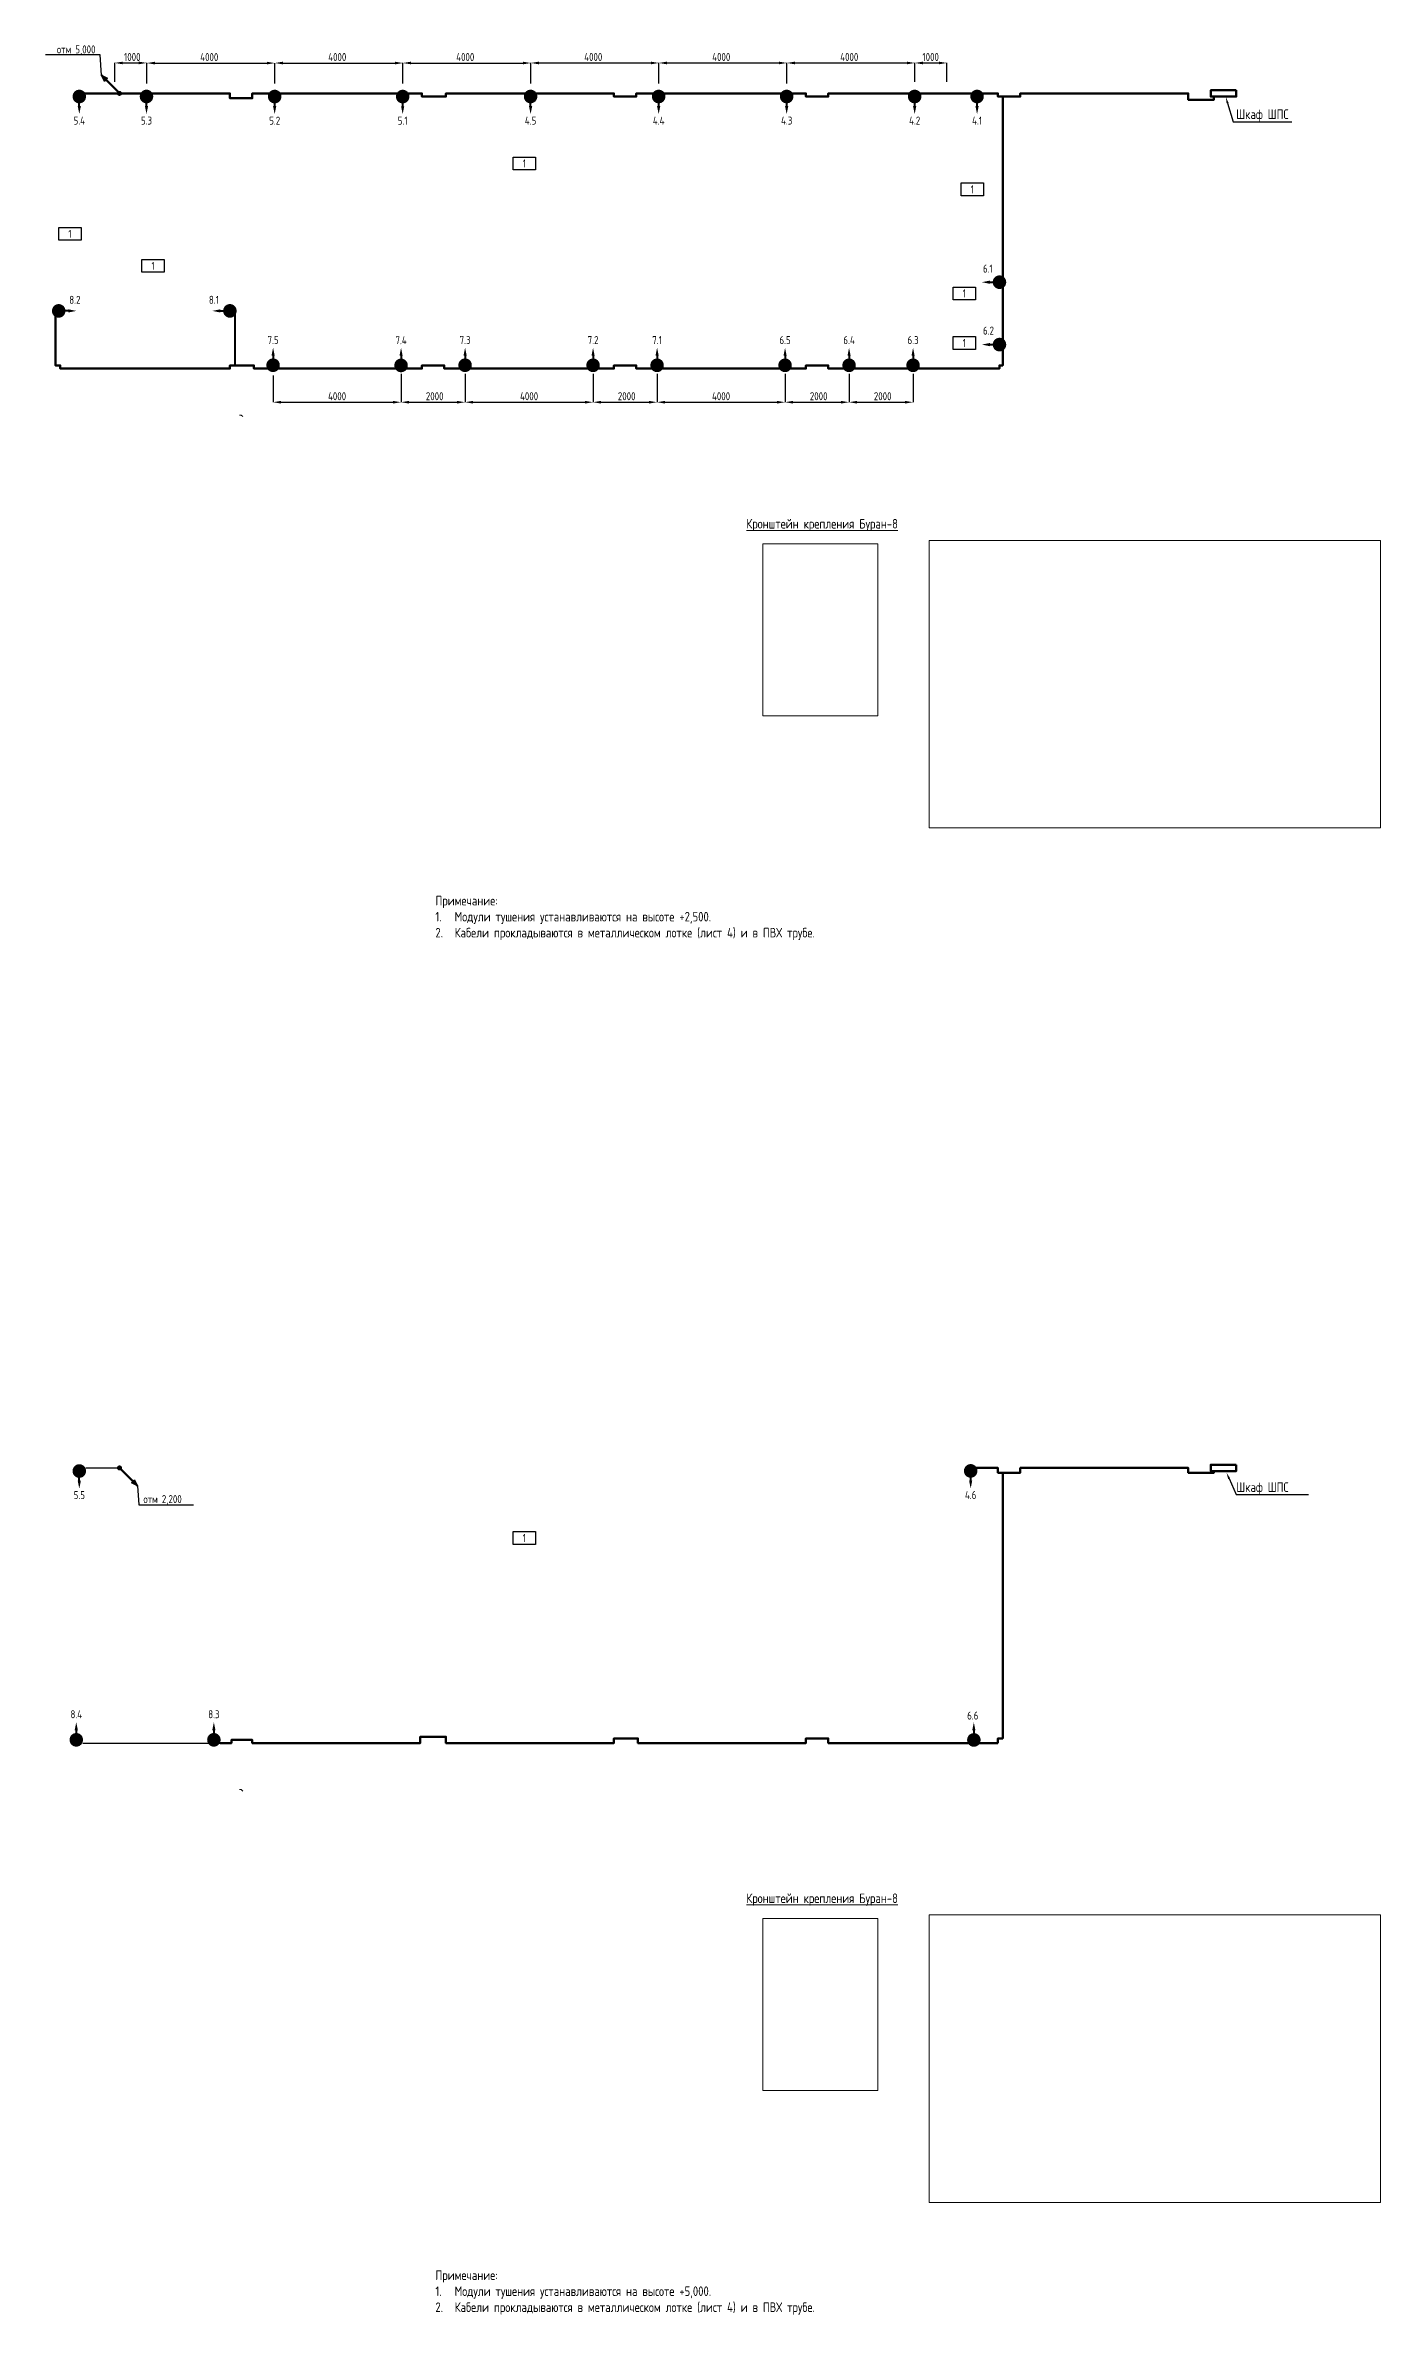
# Model space of a CAD drawing. Header units: millimetres. Extents: x -97100 to 319800, y -166950 to 107250.
# Drawn here: x 4484 to 46211, y -144907 to -74000 of the extents above; entities that cross this region are included whole.
import ezdxf
from ezdxf import colors
from ezdxf.entities.mleader import LeaderData, LeaderLine
from ezdxf.enums import TextEntityAlignment as Align
from ezdxf.math import Vec2, Vec3

# ---------------------------------------------------------------- set-up
doc = ezdxf.new("R2010")
doc.units = ezdxf.units.MM
doc.layers.add('0_ПС', color=1, linetype='Continuous', lineweight=15)
doc.styles.add('ARIAL', font='arial.ttf', dxfattribs={"height": 250})
doc.styles.get("Standard").update_dxf_attribs({"font": 'GOST2304A.ttf'})
doc.dimstyles.new('ISO-25', dxfattribs={"dimtxt": 250, "dimasz": 250, "dimexe": 1.25, "dimexo": 62, "dimgap": 62, "dimtad": 1, "dimtxsty": 'Standard', "dimcen": 2.5, "dimadec": 0, "dimazin": 0, "dimtfac": 1, "dimtmove": 0, "dimatfit": 3, "dimfxl": 1, "dimarcsym": 0})
picture_1 = doc.add_image_def('image1.png', size_in_pixel=(762, 485))
picture_2 = doc.add_image_def('image3.png', size_in_pixel=(224, 334))

# ---------------------------------------------------------------- blocks, each defined once
blk = doc.blocks.new('ЗКПС')
at = {"color": 6, "linetype": 'Continuous', "lineweight": 30}
blk.add_lwpolyline([(0, 400), (700, 400), (700, 0), (0, 0)], close=True, dxfattribs=at)
blk.add_attdef('НОМЕР', text='', height=250, dxfattribs=at).set_placement((350, 200), align=Align.MIDDLE)
blk = doc.blocks.new('*D97')
at = {"color": 0, "lineweight": -2, "transparency": 16777216}
for p, q in [((7656, -75191), (7656, -74552)), ((7906, -74553), (11406, -74553)), ((11656, -75141), (11656, -74552))]:
    blk.add_line(p, q, dxfattribs=at)
at = {"color": 0, "lineweight": 30, "transparency": 16777216}
for points in [[(7906, -74512), (7906, -74595), (7656, -74553)], [(11406, -74512), (11406, -74595), (11656, -74553)]]:
    blk.add_solid(points, dxfattribs=at)
at = {"layer": 'Defpoints', "color": 0, "lineweight": 30, "transparency": 16777216}
for p in [(11656, -74553), (7656, -75253), (11656, -75203)]:
    blk.add_point(p, dxfattribs=at)
at = {"color": 0, "lineweight": 15, "transparency": 16777216, "insert": (9606, -74366), "char_height": 250, "attachment_point": 5}
blk.add_mtext('4000', dxfattribs=at)
blk = doc.blocks.new('*D98')
at = {"color": 0, "lineweight": -2, "transparency": 16777216}
for p, q in [((11656, -75190), (11656, -74551)), ((11906, -74552), (15406, -74552)), ((15656, -75140), (15656, -74551))]:
    blk.add_line(p, q, dxfattribs=at)
at = {"color": 0, "lineweight": 30, "transparency": 16777216}
for points in [[(11906, -74510), (11906, -74594), (11656, -74552)], [(15406, -74510), (15406, -74594), (15656, -74552)]]:
    blk.add_solid(points, dxfattribs=at)
at = {"layer": 'Defpoints', "color": 0, "lineweight": 30, "transparency": 16777216}
for p in [(15656, -74552), (11656, -75252), (15656, -75202)]:
    blk.add_point(p, dxfattribs=at)
at = {"color": 0, "lineweight": 15, "transparency": 16777216, "insert": (13606, -74365), "char_height": 250, "attachment_point": 5}
blk.add_mtext('4000', dxfattribs=at)
blk = doc.blocks.new('*D99')
at = {"color": 0, "lineweight": -2, "transparency": 16777216}
for p, q in [((15656, -75189), (15656, -74549)), ((15906, -74551), (19406, -74551)), ((19656, -75139), (19656, -74549))]:
    blk.add_line(p, q, dxfattribs=at)
at = {"color": 0, "lineweight": 30, "transparency": 16777216}
for points in [[(15906, -74509), (15906, -74592), (15656, -74551)], [(19406, -74509), (19406, -74592), (19656, -74551)]]:
    blk.add_solid(points, dxfattribs=at)
at = {"layer": 'Defpoints', "color": 0, "lineweight": 30, "transparency": 16777216}
for p in [(19656, -74551), (15656, -75251), (19656, -75201)]:
    blk.add_point(p, dxfattribs=at)
at = {"color": 0, "lineweight": 15, "transparency": 16777216, "insert": (17606, -74364), "char_height": 250, "attachment_point": 5}
blk.add_mtext('4000', dxfattribs=at)
blk = doc.blocks.new('*D100')
at = {"color": 0, "lineweight": -2, "transparency": 16777216}
for p, q in [((19656, -75187), (19656, -74548)), ((19906, -74549), (23406, -74549)), ((23656, -75137), (23656, -74548))]:
    blk.add_line(p, q, dxfattribs=at)
at = {"color": 0, "lineweight": 30, "transparency": 16777216}
for points in [[(19906, -74508), (19906, -74591), (19656, -74549)], [(23406, -74508), (23406, -74591), (23656, -74549)]]:
    blk.add_solid(points, dxfattribs=at)
at = {"layer": 'Defpoints', "color": 0, "lineweight": 30, "transparency": 16777216}
for p in [(23656, -74549), (19656, -75249), (23656, -75199)]:
    blk.add_point(p, dxfattribs=at)
at = {"color": 0, "lineweight": 15, "transparency": 16777216, "insert": (21606, -74362), "char_height": 250, "attachment_point": 5}
blk.add_mtext('4000', dxfattribs=at)
blk = doc.blocks.new('*D101')
at = {"color": 0, "lineweight": -2, "transparency": 16777216}
for p, q in [((23656, -75187), (23656, -74548)), ((23906, -74549), (27406, -74549)), ((27656, -75137), (27656, -74548))]:
    blk.add_line(p, q, dxfattribs=at)
at = {"color": 0, "lineweight": 30, "transparency": 16777216}
for points in [[(23906, -74508), (23906, -74591), (23656, -74549)], [(27406, -74508), (27406, -74591), (27656, -74549)]]:
    blk.add_solid(points, dxfattribs=at)
at = {"layer": 'Defpoints', "color": 0, "lineweight": 30, "transparency": 16777216}
for p in [(27656, -74549), (23656, -75249), (27656, -75199)]:
    blk.add_point(p, dxfattribs=at)
at = {"color": 0, "lineweight": 15, "transparency": 16777216, "insert": (25606, -74362), "char_height": 250, "attachment_point": 5}
blk.add_mtext('4000', dxfattribs=at)
blk = doc.blocks.new('*D102')
at = {"color": 0, "lineweight": -2, "transparency": 16777216}
for p, q in [((27656, -75187), (27656, -74548)), ((27906, -74549), (31406, -74549)), ((31656, -75137), (31656, -74548))]:
    blk.add_line(p, q, dxfattribs=at)
at = {"color": 0, "lineweight": 30, "transparency": 16777216}
for points in [[(27906, -74508), (27906, -74591), (27656, -74549)], [(31406, -74508), (31406, -74591), (31656, -74549)]]:
    blk.add_solid(points, dxfattribs=at)
at = {"layer": 'Defpoints', "color": 0, "lineweight": 30, "transparency": 16777216}
for p in [(31656, -74549), (27656, -75249), (31656, -75199)]:
    blk.add_point(p, dxfattribs=at)
at = {"color": 0, "lineweight": 15, "transparency": 16777216, "insert": (29606, -74362), "char_height": 250, "attachment_point": 5}
blk.add_mtext('4000', dxfattribs=at)
blk = doc.blocks.new('*D103')
at = {"color": 0, "lineweight": -2, "transparency": 16777216}
for p, q in [((6650, -75138), (6650, -74548)), ((6900, -74549), (7400, -74549)), ((7650, -75138), (7650, -74548))]:
    blk.add_line(p, q, dxfattribs=at)
at = {"color": 0, "lineweight": 30, "transparency": 16777216}
for points in [[(6900, -74508), (6900, -74591), (6650, -74549)], [(7400, -74508), (7400, -74591), (7650, -74549)]]:
    blk.add_solid(points, dxfattribs=at)
at = {"layer": 'Defpoints', "color": 0, "lineweight": 30, "transparency": 16777216}
for p in [(7650, -74549), (6650, -75200), (7650, -75200)]:
    blk.add_point(p, dxfattribs=at)
at = {"color": 0, "lineweight": 15, "transparency": 16777216, "insert": (7200, -74362), "char_height": 250, "attachment_point": 5}
blk.add_mtext('1000', dxfattribs=at)
blk = doc.blocks.new('*D104')
at = {"color": 0, "lineweight": -2, "transparency": 16777216}
for p, q in [((31656, -75134), (31656, -74548)), ((31906, -74549), (32406, -74549)), ((32656, -75134), (32656, -74548))]:
    blk.add_line(p, q, dxfattribs=at)
at = {"color": 0, "lineweight": 30, "transparency": 16777216}
for points in [[(31906, -74508), (31906, -74591), (31656, -74549)], [(32406, -74508), (32406, -74591), (32656, -74549)]]:
    blk.add_solid(points, dxfattribs=at)
at = {"layer": 'Defpoints', "color": 0, "lineweight": 30, "transparency": 16777216}
for p in [(32656, -74549), (31656, -75196), (32656, -75196)]:
    blk.add_point(p, dxfattribs=at)
at = {"color": 0, "lineweight": 15, "transparency": 16777216, "insert": (32150, -74362), "char_height": 250, "attachment_point": 5}
blk.add_mtext('1000', dxfattribs=at)
blk = doc.blocks.new('*D90')
at = {"color": 0, "lineweight": -2, "transparency": 16777216}
for p, q in [((21600, -84312), (21600, -85151)), ((23600, -84262), (23600, -85151)), ((21850, -85150), (23350, -85150))]:
    blk.add_line(p, q, dxfattribs=at)
at = {"color": 0, "lineweight": 30, "transparency": 16777216}
for points in [[(21850, -85108), (21850, -85192), (21600, -85150)], [(23350, -85108), (23350, -85192), (23600, -85150)]]:
    blk.add_solid(points, dxfattribs=at)
at = {"layer": 'Defpoints', "color": 0, "lineweight": 30, "transparency": 16777216}
for p in [(21600, -84250), (23600, -84200), (23600, -85150)]:
    blk.add_point(p, dxfattribs=at)
at = {"color": 0, "lineweight": 15, "transparency": 16777216, "insert": (22650, -84963), "char_height": 250, "attachment_point": 5}
blk.add_mtext('2000', dxfattribs=at)
blk = doc.blocks.new('*D91')
at = {"color": 0, "lineweight": -2, "transparency": 16777216}
for p, q in [((23600, -84312), (23600, -85151)), ((27600, -84262), (27600, -85151)), ((23850, -85150), (27350, -85150))]:
    blk.add_line(p, q, dxfattribs=at)
at = {"color": 0, "lineweight": 30, "transparency": 16777216}
for points in [[(23850, -85108), (23850, -85192), (23600, -85150)], [(27350, -85108), (27350, -85192), (27600, -85150)]]:
    blk.add_solid(points, dxfattribs=at)
at = {"layer": 'Defpoints', "color": 0, "lineweight": 30, "transparency": 16777216}
for p in [(23600, -84250), (27600, -84200), (27600, -85150)]:
    blk.add_point(p, dxfattribs=at)
at = {"color": 0, "lineweight": 15, "transparency": 16777216, "insert": (25600, -84963), "char_height": 250, "attachment_point": 5}
blk.add_mtext('4000', dxfattribs=at)
blk = doc.blocks.new('*D92')
at = {"color": 0, "lineweight": -2, "transparency": 16777216}
for p, q in [((27600, -84312), (27600, -85151)), ((29600, -84262), (29600, -85151)), ((27850, -85150), (29350, -85150))]:
    blk.add_line(p, q, dxfattribs=at)
at = {"color": 0, "lineweight": 30, "transparency": 16777216}
for points in [[(27850, -85108), (27850, -85192), (27600, -85150)], [(29350, -85108), (29350, -85192), (29600, -85150)]]:
    blk.add_solid(points, dxfattribs=at)
at = {"layer": 'Defpoints', "color": 0, "lineweight": 30, "transparency": 16777216}
for p in [(27600, -84250), (29600, -84200), (29600, -85150)]:
    blk.add_point(p, dxfattribs=at)
at = {"color": 0, "lineweight": 15, "transparency": 16777216, "insert": (28650, -84963), "char_height": 250, "attachment_point": 5}
blk.add_mtext('2000', dxfattribs=at)
blk = doc.blocks.new('*D93')
at = {"color": 0, "lineweight": -2, "transparency": 16777216}
for p, q in [((15600, -84312), (15600, -85151)), ((17600, -84262), (17600, -85151)), ((15850, -85150), (17350, -85150))]:
    blk.add_line(p, q, dxfattribs=at)
at = {"color": 0, "lineweight": 30, "transparency": 16777216}
for points in [[(15850, -85108), (15850, -85192), (15600, -85150)], [(17350, -85108), (17350, -85192), (17600, -85150)]]:
    blk.add_solid(points, dxfattribs=at)
at = {"layer": 'Defpoints', "color": 0, "lineweight": 30, "transparency": 16777216}
for p in [(15600, -84250), (17600, -84200), (17600, -85150)]:
    blk.add_point(p, dxfattribs=at)
at = {"color": 0, "lineweight": 15, "transparency": 16777216, "insert": (16650, -84963), "char_height": 250, "attachment_point": 5}
blk.add_mtext('2000', dxfattribs=at)
blk = doc.blocks.new('*D94')
at = {"color": 0, "lineweight": -2, "transparency": 16777216}
for p, q in [((29600, -84312), (29600, -85151)), ((31600, -84262), (31600, -85151)), ((29850, -85150), (31350, -85150))]:
    blk.add_line(p, q, dxfattribs=at)
at = {"color": 0, "lineweight": 30, "transparency": 16777216}
for points in [[(29850, -85108), (29850, -85192), (29600, -85150)], [(31350, -85108), (31350, -85192), (31600, -85150)]]:
    blk.add_solid(points, dxfattribs=at)
at = {"layer": 'Defpoints', "color": 0, "lineweight": 30, "transparency": 16777216}
for p in [(29600, -84250), (31600, -84200), (31600, -85150)]:
    blk.add_point(p, dxfattribs=at)
at = {"color": 0, "lineweight": 15, "transparency": 16777216, "insert": (30650, -84963), "char_height": 250, "attachment_point": 5}
blk.add_mtext('2000', dxfattribs=at)
blk = doc.blocks.new('*D95')
at = {"color": 0, "lineweight": -2, "transparency": 16777216}
for p, q in [((17600, -84312), (17600, -85151)), ((21600, -84262), (21600, -85151)), ((17850, -85150), (21350, -85150))]:
    blk.add_line(p, q, dxfattribs=at)
at = {"color": 0, "lineweight": 30, "transparency": 16777216}
for points in [[(17850, -85108), (17850, -85192), (17600, -85150)], [(21350, -85108), (21350, -85192), (21600, -85150)]]:
    blk.add_solid(points, dxfattribs=at)
at = {"layer": 'Defpoints', "color": 0, "lineweight": 30, "transparency": 16777216}
for p in [(17600, -84250), (21600, -84200), (21600, -85150)]:
    blk.add_point(p, dxfattribs=at)
at = {"color": 0, "lineweight": 15, "transparency": 16777216, "insert": (19600, -84963), "char_height": 250, "attachment_point": 5}
blk.add_mtext('4000', dxfattribs=at)
blk = doc.blocks.new('*D96')
at = {"color": 0, "lineweight": -2, "transparency": 16777216}
for p, q in [((11600, -84312), (11600, -85151)), ((15600, -84262), (15600, -85151)), ((11850, -85150), (15350, -85150))]:
    blk.add_line(p, q, dxfattribs=at)
at = {"color": 0, "lineweight": 30, "transparency": 16777216}
for points in [[(11850, -85108), (11850, -85192), (11600, -85150)], [(15350, -85108), (15350, -85192), (15600, -85150)]]:
    blk.add_solid(points, dxfattribs=at)
at = {"layer": 'Defpoints', "color": 0, "lineweight": 30, "transparency": 16777216}
for p in [(11600, -84250), (15600, -84200), (15600, -85150)]:
    blk.add_point(p, dxfattribs=at)
at = {"color": 0, "lineweight": 15, "transparency": 16777216, "insert": (13600, -84963), "char_height": 250, "attachment_point": 5}
blk.add_mtext('4000', dxfattribs=at)
blk = doc.blocks.new('*U49')
at = {"linetype": 'Continuous', "lineweight": 30, "true_color": 0xffffff}
h = blk.add_hatch(color=7, dxfattribs=at)
h.dxf.hatch_style = 1
h.paths.add_polyline_path([(-200, 0, 1.01657), (200, 0, 1.01657)])
at = {"color": 1}
blk.add_line((-150, 4), (-150, 0), dxfattribs=at)
at = {"color": 1, "linetype": 'Continuous', "ltscale": 3, "const_width": 20}
blk.add_lwpolyline([(200, 0, 1.01657), (-200, 0, 1.01657)], format="xyb", close=True, dxfattribs=at)
at = {"color": 1, "const_width": 20}
for points in [[(-162, 121), (0, 0)], [(0, 0), (162, 121)], [(0, -200), (0, 0)]]:
    blk.add_lwpolyline(points, dxfattribs=at)
at = {"linetype": 'ByBlock', "lineweight": 40}
blk.add_lwpolyline([(0, -300), (0, -200)], dxfattribs=at)
at = {"linetype": 'Continuous', "lineweight": 15}
blk.add_solid([(-50, -300), (0, -550), (50, -300)], dxfattribs=at)
at = {"color": 7, "lineweight": 30, "style": 'ARIAL'}
blk.add_attdef('1', text='', height=250, dxfattribs=at).set_placement((0, 800), align=Align.MIDDLE)
blk = doc.blocks.new('*U50')
at = {"linetype": 'Continuous', "lineweight": 30, "true_color": 0xffffff}
h = blk.add_hatch(color=7, dxfattribs=at)
h.dxf.hatch_style = 1
h.paths.add_polyline_path([(-200, 0, 1.01657), (200, 0, 1.01657)])
at = {"color": 1}
blk.add_line((-150, 4), (-150, 0), dxfattribs=at)
at = {"color": 1, "linetype": 'Continuous', "ltscale": 3, "const_width": 20}
blk.add_lwpolyline([(200, 0, 1.01657), (-200, 0, 1.01657)], format="xyb", close=True, dxfattribs=at)
at = {"color": 1, "const_width": 20}
for points in [[(-162, 121), (0, 0)], [(0, 0), (162, 121)], [(0, -200), (0, 0)]]:
    blk.add_lwpolyline(points, dxfattribs=at)
at = {"linetype": 'ByBlock', "lineweight": 40}
blk.add_lwpolyline([(0, 300), (0, 200)], dxfattribs=at)
at = {"linetype": 'Continuous', "lineweight": 15}
blk.add_solid([(50, 300), (0, 550), (-50, 300)], dxfattribs=at)
at = {"color": 7, "lineweight": 30, "style": 'ARIAL'}
blk.add_attdef('1', text='', height=250, dxfattribs=at).set_placement((0, 800), align=Align.MIDDLE)
blk = doc.blocks.new('*U109')
at = {"linetype": 'Continuous', "lineweight": 30, "true_color": 0xffffff}
h = blk.add_hatch(color=7, dxfattribs=at)
h.dxf.hatch_style = 1
h.paths.add_polyline_path([(-200, 0, 1.01657), (200, 0, 1.01657)])
at = {"color": 1}
blk.add_line((-150, 4), (-150, 0), dxfattribs=at)
at = {"color": 1, "linetype": 'Continuous', "ltscale": 3, "const_width": 20}
blk.add_lwpolyline([(200, 0, 1.01657), (-200, 0, 1.01657)], format="xyb", close=True, dxfattribs=at)
at = {"color": 1, "const_width": 20}
for points in [[(-162, 121), (0, 0)], [(0, 0), (162, 121)], [(0, -200), (0, 0)]]:
    blk.add_lwpolyline(points, dxfattribs=at)
at = {"linetype": 'ByBlock', "lineweight": 40}
blk.add_lwpolyline([(0, 300), (0, 200)], dxfattribs=at)
at = {"linetype": 'Continuous', "lineweight": 15}
blk.add_solid([(50, 300), (0, 550), (-50, 300)], dxfattribs=at)
at = {"color": 7, "lineweight": 30, "style": 'ARIAL'}
blk.add_attdef('1', text='', height=250, dxfattribs=at).set_placement((0, 800), align=Align.MIDDLE)
blk = doc.blocks.new('*U51')
at = {"linetype": 'Continuous', "lineweight": 30, "true_color": 0xffffff}
h = blk.add_hatch(color=7, dxfattribs=at)
h.dxf.hatch_style = 1
h.paths.add_polyline_path([(-200, 0, 1.01657), (200, 0, 1.01657)])
at = {"color": 1}
blk.add_line((-150, 4), (-150, 0), dxfattribs=at)
at = {"linetype": 'ByBlock', "lineweight": 40}
blk.add_lwpolyline([(-300, 0), (-200, 0)], dxfattribs=at)
at = {"color": 1, "linetype": 'Continuous', "ltscale": 3, "const_width": 20}
blk.add_lwpolyline([(200, 0, 1.01657), (-200, 0, 1.01657)], format="xyb", close=True, dxfattribs=at)
at = {"color": 1, "const_width": 20}
for points in [[(-162, 121), (0, 0)], [(0, 0), (162, 121)], [(0, -200), (0, 0)]]:
    blk.add_lwpolyline(points, dxfattribs=at)
at = {"linetype": 'Continuous', "lineweight": 15}
blk.add_solid([(-300, 50), (-550, 0), (-300, -50)], dxfattribs=at)
at = {"color": 7, "lineweight": 30, "style": 'ARIAL'}
blk.add_attdef('1', text='', height=250, dxfattribs=at).set_placement((0, 800), align=Align.MIDDLE)
blk = doc.blocks.new('*U110')
at = {"linetype": 'Continuous', "lineweight": 30, "true_color": 0xffffff}
h = blk.add_hatch(color=7, dxfattribs=at)
h.dxf.hatch_style = 1
h.paths.add_polyline_path([(-200, 0, 1.01657), (200, 0, 1.01657)])
at = {"color": 1}
blk.add_line((-150, 4), (-150, 0), dxfattribs=at)
at = {"color": 1, "linetype": 'Continuous', "ltscale": 3, "const_width": 20}
blk.add_lwpolyline([(200, 0, 1.01657), (-200, 0, 1.01657)], format="xyb", close=True, dxfattribs=at)
at = {"color": 1, "const_width": 20}
for points in [[(-162, 121), (0, 0)], [(0, 0), (162, 121)], [(0, -200), (0, 0)]]:
    blk.add_lwpolyline(points, dxfattribs=at)
at = {"linetype": 'ByBlock', "lineweight": 40}
blk.add_lwpolyline([(300, 0), (200, 0)], dxfattribs=at)
at = {"linetype": 'Continuous', "lineweight": 15}
blk.add_solid([(300, -50), (550, 0), (300, 50)], dxfattribs=at)
at = {"color": 7, "lineweight": 30, "style": 'ARIAL'}
blk.add_attdef('1', text='', height=250, dxfattribs=at).set_placement((0, 800), align=Align.MIDDLE)
blk = doc.blocks.new('*U112')
at = {"lineweight": 30}
h = blk.add_hatch(color=0, dxfattribs=at)
edge = h.paths.add_edge_path()
edge.add_arc((0, 0), 0.794, -90, 270)
blk.add_hatch(color=0, dxfattribs=at).paths.add_polyline_path([(4.73, -3.72), (5.65, -5.65), (3.71, -4.71)])
at = {"color": 0, "lineweight": 60}
blk.add_line((0.54, -0.54), (5.65, -5.65), dxfattribs=at)
at = {"color": 0, "lineweight": 30}
for p, q in [((3.71, -4.71), (4.73, -3.72)), ((5.65, -5.65), (3.71, -4.71)), ((4.73, -3.72), (5.65, -5.65))]:
    blk.add_line(p, q, dxfattribs=at)
blk = doc.blocks.new('_None')
blk = doc.blocks.new('*U113')
at = {"lineweight": 30}
blk.add_hatch(color=0, dxfattribs=at).paths.add_polyline_path([(-4.73, 3.72), (-5.65, 5.65), (-3.71, 4.71)])
h = blk.add_hatch(color=0, dxfattribs=at)
edge = h.paths.add_edge_path()
edge.add_arc((0, 0), 0.794, -270, 90)
at = {"color": 0, "lineweight": 60}
blk.add_line((-0.54, 0.54), (-5.65, 5.65), dxfattribs=at)
at = {"color": 0, "lineweight": 30}
for p, q in [((-4.73, 3.72), (-5.65, 5.65)), ((-5.65, 5.65), (-3.71, 4.71)), ((-3.71, 4.71), (-4.73, 3.72))]:
    blk.add_line(p, q, dxfattribs=at)

msp = doc.modelspace()

# ---------------------------------------------------------------- linework, layer by layer
at = {"color": 1, "linetype": 'Continuous', "lineweight": 60}
for points in [[(4800, -82350), (4800, -84000), (4950, -84000), (4950, -84100), (10250, -84100), (10250, -84000), (11000, -84000), (11000, -84100), (16250, -84100), (16250, -84000), (16950, -84000), (16950, -84100), (22250, -84100), (22250, -84000), (22950, -84000), (22950, -84100), (28250, -84100), (28250, -84000), (28950, -84000), (28950, -84100), (34300, -84100), (34300, -84000), (34400, -84000), (34400, -75600)], [(5600, -75500), (10250, -75500), (10250, -75650), (10950, -75650), (10950, -75500), (16250, -75500), (16250, -75600), (17000, -75600), (17000, -75500), (22250, -75500), (22250, -75600), (22950, -75600), (22950, -75500), (28250, -75500), (28250, -75600), (28950, -75600), (28950, -75500), (32400, -75500), (34250, -75500), (34250, -75600), (34950, -75600), (34950, -75500), (40200, -75500), (40200, -75700), (41000, -75700), (41000, -75600)], [(33550, -118450), (34250, -118450), (34250, -118600), (34950, -118600), (34950, -118450), (40200, -118450), (40200, -118600), (41000, -118600), (41000, -118550)], [(34250, -127050), (34250, -126900), (34400, -126900), (34400, -118600)], [(9950, -127050), (10300, -127050), (10300, -126950), (10950, -126950), (10950, -127050), (16200, -127050), (16200, -126850), (17000, -126850), (17000, -127050), (22250, -127050), (22250, -126900), (23000, -126900), (23000, -127050), (28250, -127050), (28250, -126900), (28950, -126900), (28950, -127050), (34250, -127050)]]:
    msp.add_lwpolyline(points, dxfattribs=at)
at = {"color": 1, "linetype": 'Continuous', "lineweight": 40}
msp.add_lwpolyline([(10400, -82350), (10400, -84000)], dxfattribs=at)
at = {"linetype": 'Continuous', "lineweight": 15}
for points in [[(10550, -85550), (10600, -85550), (10650, -85600)], [(10550, -128500), (10600, -128500), (10650, -128550)]]:
    msp.add_lwpolyline(points, dxfattribs=at)
at = {"color": 1, "linetype": 'Continuous', "lineweight": 30}
for points in [[(5750, -118450), (6800, -118450)], [(5650, -127050), (9950, -127050)]]:
    msp.add_lwpolyline(points, dxfattribs=at)
at = {"layer": '0_ПС', "color": 7, "linetype": 'Continuous', "lineweight": 60}
for points in [[(41700, -75400.00437), (41700, -75600.00437), (40900.01986, -75600.00437), (40900.01986, -75400.00437)], [(41700, -118350.00437), (41700, -118550.00437), (40900.01986, -118550.00437), (40900.01986, -118350.00437)]]:
    msp.add_lwpolyline(points, close=True, dxfattribs=at)

# ---------------------------------------------------------------- block references
at = {"color": 7, "linetype": 'Continuous', "lineweight": 30, "xscale": 100, "yscale": 100, "zscale": 100}
for name, p in [('*U113', (6800, -75500)), ('*U112', (6800, -118450))]:
    msp.add_blockref(name, p, dxfattribs=at)
at = {"color": 1, "linetype": 'Continuous', "lineweight": 30}
ref = msp.add_blockref('*U49', (5544.09369, -75597.5), dxfattribs=at)
ref.add_attrib('1', '5.4', dxfattribs={"color": 7, "lineweight": 30, "height": 250}).set_placement((5544.09369, -76350), align=Align.MIDDLE)
ref = msp.add_blockref('*U49', (7644.09369, -75597.5), dxfattribs=at)
ref.add_attrib('1', '5.3', dxfattribs={"color": 7, "lineweight": 30, "height": 250}).set_placement((7644.09369, -76350), align=Align.MIDDLE)
ref = msp.add_blockref('*U49', (11650, -75598.75), dxfattribs=at)
ref.add_attrib('1', '5.2', dxfattribs={"color": 7, "lineweight": 30, "height": 250}).set_placement((11650, -76351.25), align=Align.MIDDLE)
ref = msp.add_blockref('*U49', (15650, -75600), dxfattribs=at)
ref.add_attrib('1', '5.1', dxfattribs={"color": 7, "lineweight": 30, "height": 250}).set_placement((15650, -76352.5), align=Align.MIDDLE)
ref = msp.add_blockref('*U49', (19647.01803, -75597.5), dxfattribs=at)
ref.add_attrib('1', '4.5', dxfattribs={"color": 7, "lineweight": 30, "height": 250}).set_placement((19647.01803, -76350), align=Align.MIDDLE)
ref = msp.add_blockref('*U49', (23650, -75597.5), dxfattribs=at)
ref.add_attrib('1', '4.4', dxfattribs={"color": 7, "lineweight": 30, "height": 250}).set_placement((23650, -76350), align=Align.MIDDLE)
ref = msp.add_blockref('*U49', (27650, -75597.5), dxfattribs=at)
ref.add_attrib('1', '4.3', dxfattribs={"color": 7, "lineweight": 30, "height": 250}).set_placement((27650, -76350), align=Align.MIDDLE)
ref = msp.add_blockref('*U49', (31650, -75597.5), dxfattribs=at)
ref.add_attrib('1', '4.2', dxfattribs={"color": 7, "lineweight": 30, "height": 250}).set_placement((31650, -76350), align=Align.MIDDLE)
ref = msp.add_blockref('*U49', (33600, -75597.5), dxfattribs=at)
ref.add_attrib('1', '4.1', dxfattribs={"color": 7, "lineweight": 30, "height": 250}).set_placement((33600, -76350), align=Align.MIDDLE)
at = {"color": 6, "linetype": 'Continuous', "lineweight": 30}
for p in [(19100.0002, -77889.74687), (33100, -78700), (4900.0002, -80089.74687), (7500, -81089.74687), (32850, -81950), (32850, -83500), (19100.0002, -120839.74687)]:
    msp.add_blockref('ЗКПС', p, dxfattribs=at).add_auto_attribs({'НОМЕР': '1'})
at = {"color": 1, "linetype": 'Continuous', "lineweight": 30}
ref = msp.add_blockref('*U51', (34300, -81400), dxfattribs=at)
ref.add_attrib('1', '6.1', dxfattribs={"color": 7, "lineweight": 30, "height": 250}).set_placement((33935.57391, -80975.01328), align=Align.MIDDLE)
ref = msp.add_blockref('*U110', (4900, -82296.71309), dxfattribs=at)
ref.add_attrib('1', '8.2', dxfattribs={"color": 7, "lineweight": 30, "height": 250}).set_placement((5406.25, -81950), align=Align.MIDDLE)
ref = msp.add_blockref('*U51', (10250, -82296.71309), dxfattribs=at)
ref.add_attrib('1', '8.1', dxfattribs={"color": 7, "lineweight": 30, "height": 250}).set_placement((9750, -81950), align=Align.MIDDLE)
ref = msp.add_blockref('*U51', (34300, -83350), dxfattribs=at)
ref.add_attrib('1', '6.2', dxfattribs={"color": 7, "lineweight": 30, "height": 250}).set_placement((33957.22454, -82912.51328), align=Align.MIDDLE)
ref = msp.add_blockref('*U109', (11600, -83993.42618), dxfattribs=at)
ref.add_attrib('1', '7.5', dxfattribs={"color": 7, "lineweight": 30, "height": 250}).set_placement((11600, -83205.49722), align=Align.MIDDLE)
ref = msp.add_blockref('*U109', (15599.7744, -84000), dxfattribs=at)
ref.add_attrib('1', '7.4', dxfattribs={"color": 7, "lineweight": 30, "height": 250}).set_placement((15599.7744, -83212.07104), align=Align.MIDDLE)
ref = msp.add_blockref('*U109', (17600, -83993.42618), dxfattribs=at)
ref.add_attrib('1', '7.3', dxfattribs={"color": 7, "lineweight": 30, "height": 250}).set_placement((17600, -83205.49722), align=Align.MIDDLE)
ref = msp.add_blockref('*U109', (21599.7744, -83996.71309), dxfattribs=at)
ref.add_attrib('1', '7.2', dxfattribs={"color": 7, "lineweight": 30, "height": 250}).set_placement((21599.7744, -83208.78413), align=Align.MIDDLE)
ref = msp.add_blockref('*U109', (23600, -83996.71309), dxfattribs=at)
ref.add_attrib('1', '7.1', dxfattribs={"color": 7, "lineweight": 30, "height": 250}).set_placement((23600, -83208.78413), align=Align.MIDDLE)
ref = msp.add_blockref('*U109', (27599.7744, -83996.71309), dxfattribs=at)
ref.add_attrib('1', '6.5', dxfattribs={"color": 7, "lineweight": 30, "height": 250}).set_placement((27599.7744, -83208.78413), align=Align.MIDDLE)
ref = msp.add_blockref('*U109', (29600, -83996.71309), dxfattribs=at)
ref.add_attrib('1', '6.4', dxfattribs={"color": 7, "lineweight": 30, "height": 250}).set_placement((29600, -83208.78413), align=Align.MIDDLE)
ref = msp.add_blockref('*U109', (31600, -83996.71309), dxfattribs=at)
ref.add_attrib('1', '6.3', dxfattribs={"color": 7, "lineweight": 30, "height": 250}).set_placement((31600, -83208.78413), align=Align.MIDDLE)
ref = msp.add_blockref('*U49', (5544.09369, -118547.5), dxfattribs=at)
ref.add_attrib('1', '5.5', dxfattribs={"color": 7, "lineweight": 30, "height": 250}).set_placement((5544.09369, -119300), align=Align.MIDDLE)
ref = msp.add_blockref('*U49', (33400, -118544.21309), dxfattribs=at)
ref.add_attrib('1', '4.6', dxfattribs={"color": 7, "lineweight": 30, "height": 250}).set_placement((33400, -119296.71309), align=Align.MIDDLE)
ref = msp.add_blockref('*U50', (5450, -126946.71309), dxfattribs=at)
ref.add_attrib('1', '8.4', dxfattribs={"color": 7, "lineweight": 30, "height": 250}).set_placement((5450, -126146.71309), align=Align.MIDDLE)
ref = msp.add_blockref('*U50', (9750, -126946.71309), dxfattribs=at)
ref.add_attrib('1', '8.3', dxfattribs={"color": 7, "lineweight": 30, "height": 250}).set_placement((9750, -126146.71309), align=Align.MIDDLE)
ref = msp.add_blockref('*U50', (33499.7744, -126950), dxfattribs=at)
ref.add_attrib('1', '6.6', dxfattribs={"color": 7, "lineweight": 30, "height": 250}).set_placement((33466.34927, -126188.43702), align=Align.MIDDLE)

# ---------------------------------------------------------------- texts
at = {"color": 7, "lineweight": 20, "char_height": 300, "width": 5683.4869191, "attachment_point": 1}
for insert in [(26389.78539, -88797.47021), (26389.78539, -131747.47021)]:
    msp.add_mtext('{\\LКронштейн крепления Буран-8}', dxfattribs=dict(at, insert=insert))
at = {"color": 7, "lineweight": 30, "char_height": 300, "width": 14184.4553328, "attachment_point": 1}
for s, insert in [('Примечание:\\P\\pi-900,l900,t600,900;1.^IМодули тушения устанавливаются на высоте +2,500.{\\H1.5057x; }\\P2.^IКабели прокладываются в металлическом лотке (лист 4) и в ПВХ трубе.{\\H1.4064x; }', (16673.58518, -100575.17369)), ('Примечание:\\P\\pi-900,l900,t600,900;1.^IМодули тушения устанавливаются на высоте +5,000.{\\H1.5057x; }\\P2.^IКабели прокладываются в металлическом лотке (лист 4) и в ПВХ трубе.{\\H1.4064x; }', (16673.58518, -143525.17369))]:
    msp.add_mtext(s, dxfattribs=dict(at, insert=insert))

# ---------------------------------------------------------------- dimensions: what is measured, and where the dimension line sits
at = {"color": 7, "lineweight": 15}
for base, p1, p2, picture, middle in [((7650, -74549.4767), (6650, -75200), (7650, -75200), '*D103', (7200, -74549.4767)), ((11655.90631, -74553.2267), (7655.90631, -75253.2267), (11655.90631, -75203.2267), '*D97', (9605.90631, -74553.2267)), ((15655.90631, -74551.9767), (11655.90631, -75251.9767), (15655.90631, -75201.9767), '*D98', (13605.90631, -74551.9767)), ((19655.90631, -74550.7267), (15655.90631, -75250.7267), (19655.90631, -75200.7267), '*D99', (17605.90631, -74550.7267)), ((23655.90631, -74549.4767), (19655.90631, -75249.4767), (23655.90631, -75199.4767), '*D100', (21605.90631, -74549.4767)), ((27655.90631, -74549.4767), (23655.90631, -75249.4767), (27655.90631, -75199.4767), '*D101', (25605.90631, -74549.4767)), ((31655.90631, -74549.4767), (27655.90631, -75249.4767), (31655.90631, -75199.4767), '*D102', (29605.90631, -74549.4767)), ((32655.90631, -74549.4767), (31655.90631, -75196.25), (32655.90631, -75196.25), '*D104', (32150, -74549.4767)), ((15600, -85150), (11600, -84250), (15600, -84200), '*D96', (13600, -85150)), ((17600, -85150), (15600, -84250), (17600, -84200), '*D93', (16650, -85150)), ((21600, -85150), (17600, -84250), (21600, -84200), '*D95', (19600, -85150)), ((23600, -85150), (21600, -84250), (23600, -84200), '*D90', (22650, -85150)), ((27600, -85150), (23600, -84250), (27600, -84200), '*D91', (25600, -85150)), ((29600, -85150), (27600, -84250), (29600, -84200), '*D92', (28650, -85150)), ((31600, -85150), (29600, -84250), (31600, -84200), '*D94', (30650, -85150))]:
    dim = msp.add_linear_dim(base=base, p1=p1, p2=p2, dimstyle='ISO-25', dxfattribs=at)
    dim.commit()
    dim.dimension.update_dxf_attribs({"geometry": picture, "text_midpoint": middle, "dimtype": 160})

# ---------------------------------------------------------------- pictures from other files: only their frames are drawn
at = {"color": 7, "linetype": 'Continuous', "lineweight": 0, "true_color": 0xffffff}
image = msp.add_image(picture_2, insert=(26900, -94950), size_in_units=(3601.27208, 5369.75391), dxfattribs=at)
image.dxf.flags = 7
image = msp.add_image(picture_1, insert=(32100, -98450), size_in_units=(14111.11111, 8981.48148), dxfattribs=at)
image.dxf.flags = 7
image = msp.add_image(picture_2, insert=(26900, -137900), size_in_units=(3601.27208, 5369.75391), dxfattribs=at)
image.dxf.flags = 7
image = msp.add_image(picture_1, insert=(32100, -141400), size_in_units=(14111.11111, 8981.48148), dxfattribs=at)
image.dxf.flags = 7

# ---------------------------------------------------------------- leaders
at = {"color": 7, "linetype": 'Continuous', "lineweight": 13}
ml = msp.add_multileader_mtext('Standard', dxfattribs=at)
ml.set_content('отм 5,000', color=7)
ml.set_leader_properties()
ml.set_arrow_properties(name='NONE')
ml.build(insert=Vec2(0, 0))
ml.multileader.update_dxf_attribs({"text_left_attachment_type": 6, "text_right_attachment_type": 6, "dogleg_length": 0.36, "arrow_head_size": 200})
ctx = ml.context
ctx.base_point, ctx.char_height, ctx.arrow_head_size, ctx.landing_gap_size, ctx.plane_origin = Vec3(4772.62883, -74299.99887), 250, 200, 9, Vec3(1825.0206, -79756.56814)
ctx.left_attachment, ctx.right_attachment, ctx.text_align_type = 6, 6, 2
notes = []
notes.append((ctx, [(1, (1, 1, 0), (6200, -74299.99887), (-1, 0), 141.33546, [(0, [(6235.38376, -74935.10256)], 0, [])])]))
ctx.mtext.insert, ctx.mtext.width, ctx.mtext.alignment, ctx.mtext.flow_direction = Vec3(6049.66454, -73999.99887), 1550, 3, 5
ml = msp.add_multileader_mtext('Standard', dxfattribs=at)
ml.set_content('отм 2,200', color=7)
ml.set_leader_properties()
ml.set_arrow_properties(name='NONE')
ml.build(insert=Vec2(0, 0))
ml.multileader.update_dxf_attribs({"text_left_attachment_type": 6, "text_right_attachment_type": 6, "dogleg_length": 0.36, "arrow_head_size": 200})
ctx = ml.context
ctx.base_point, ctx.char_height, ctx.arrow_head_size, ctx.landing_gap_size, ctx.plane_origin = Vec3(7541.33546, -119599.99887), 250, 200, 9, Vec3(4475.0206, -125056.56814)
ctx.left_attachment, ctx.right_attachment = 6, 6
notes.append((ctx, [(0, (1, 1, 0), (7400, -119599.99887), (1, 0), 141.33546, [(0, [(7364.61624, -119014.89744)], 0, [])])]))
ctx.mtext.insert, ctx.mtext.width, ctx.mtext.flow_direction = Vec3(7550.33546, -119299.99887), 1550, 5
at = {"layer": '0_ПС', "color": 7, "linetype": 'Continuous', "lineweight": 13}
ml = msp.add_multileader_mtext('Standard', dxfattribs=at)
ml.set_content('Шкаф ШПС', color=7)
ml.set_leader_properties()
ml.build(insert=Vec2(0, 0))
ml.multileader.update_dxf_attribs({"text_left_attachment_type": 6, "text_right_attachment_type": 6, "dogleg_length": 100, "arrow_head_size": 200})
ctx = ml.context
ctx.base_point, ctx.char_height, ctx.arrow_head_size, ctx.landing_gap_size, ctx.plane_origin = Vec3(41698.91, -76385.59201), 300, 200, 0.09, Vec3(39324.99998, -70852.00001)
ctx.left_attachment, ctx.right_attachment = 6, 6
notes.append((ctx, [(0, (1, 1, 0), (41598.91, -76385.59201), (1, 0), 100, [(0, [(41374.10254, -75614.95191)], 0, [])])]))
ctx.mtext.insert, ctx.mtext.width, ctx.mtext.flow_direction = Vec3(41699, -76000.09201), 1719.949882, 5
ml = msp.add_multileader_mtext('Standard', dxfattribs=at)
ml.set_content('Шкаф ШПС', color=7)
ml.set_leader_properties()
ml.build(insert=Vec2(0, 0))
ml.multileader.update_dxf_attribs({"text_left_attachment_type": 6, "text_right_attachment_type": 6, "dogleg_length": 2, "arrow_head_size": 200})
ctx = ml.context
ctx.base_point, ctx.char_height, ctx.arrow_head_size, ctx.landing_gap_size, ctx.plane_origin = Vec3(41699.91, -119285.5), 300, 200, 0.09, Vec3(39324.99998, -113802.00001)
ctx.left_attachment, ctx.right_attachment = 6, 6
notes.append((ctx, [(0, (1, 1, 0), (41698.91, -119285.5), (1, 0), 1, [(0, [(41395.75318, -118602.45191)], 0, [])])]))
ctx.mtext.insert, ctx.mtext.flow_direction = Vec3(41700, -118900), 5
for ctx, leaders in notes:
    for number, flags, end, landing, length, lines in leaders:
        leader = LeaderData()
        leader.index, (leader.has_last_leader_line, leader.has_dogleg_vector, leader.attachment_direction) = number, flags
        leader.last_leader_point, leader.dogleg_vector, leader.dogleg_length = Vec3(end), Vec3(landing), length
        for number, points, colour, breaks in lines:
            line = LeaderLine()
            line.index, line.vertices, line.color, line.breaks = number, Vec3.list(points), colors.encode_raw_color(colour), breaks
            leader.lines.append(line)
        ctx.leaders.append(leader)

doc.saveas('drawing.dxf')
